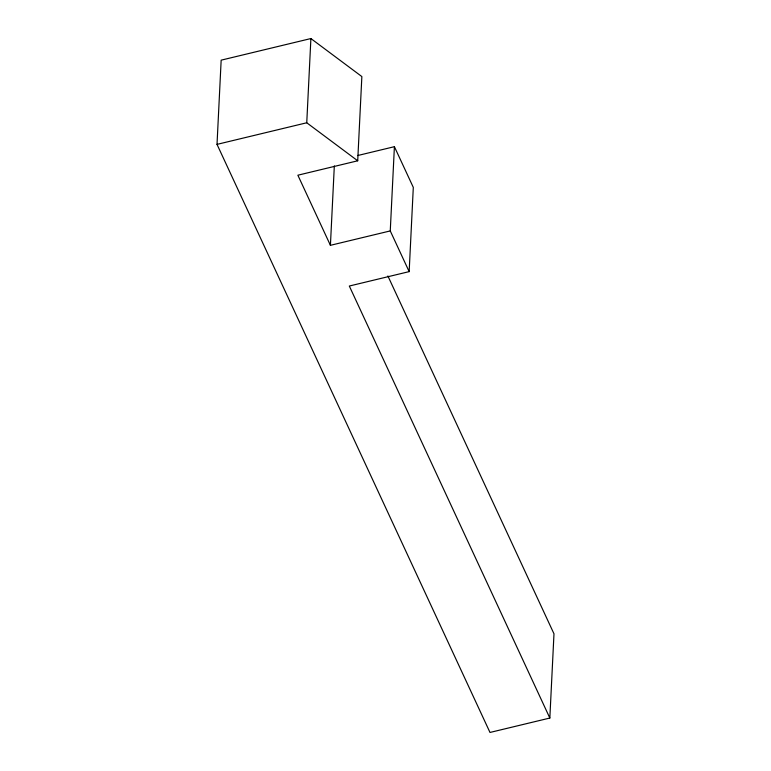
<?xml version="1.0" encoding="UTF-8"?>
<svg xmlns="http://www.w3.org/2000/svg" width="771" height="771" viewBox="0 0 771 771"><rect width="100%" height="100%" fill="white"/><g stroke="black" fill="none" stroke-linecap="round" stroke-linejoin="round"><path stroke-width="1.16" d="M387.89 275.989L553.983 633.81L549.839 718.042L489.99 732.45L217.017 144.379L221.161 60.157L310.896 38.55L361.859 76.57L357.715 160.792L297.866 175.21L330.412 245.323L390.261 230.915L394.405 146.683L357.58 155.559M357.715 160.792L306.752 122.772L310.896 38.55M330.412 245.323L334.325 165.91M549.839 718.042L349.311 286.031L409.16 271.623L413.304 187.401L394.405 146.683M217.017 144.379L306.752 122.772M390.261 230.915L409.16 271.623"/></g></svg>
